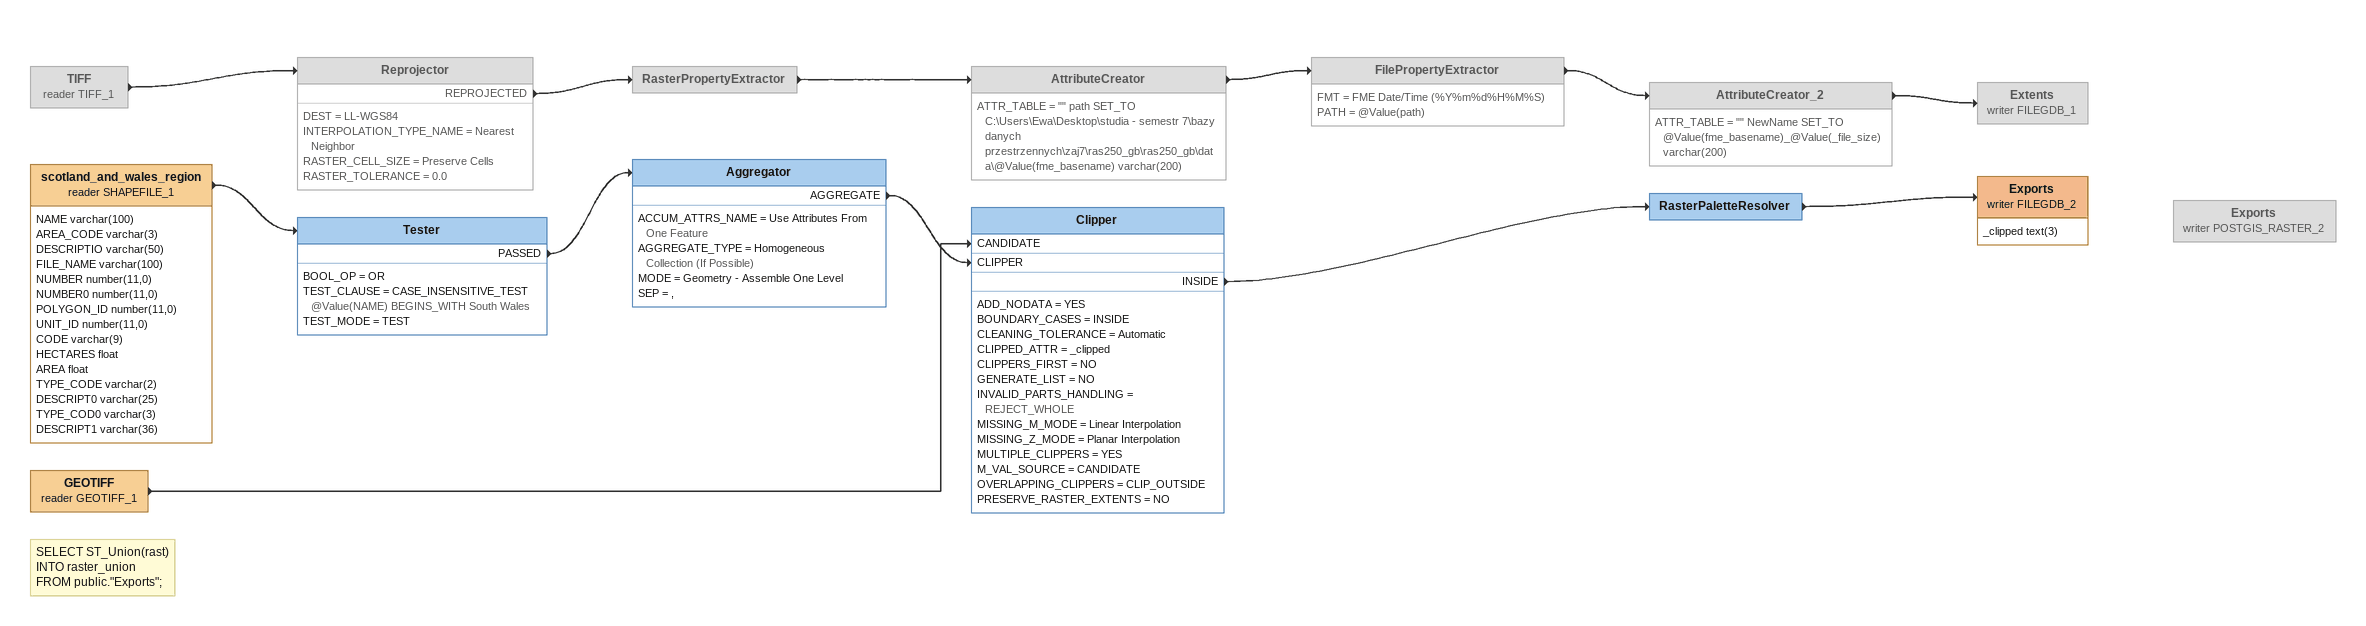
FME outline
scotland_and_wales_region (reader SHAPEFILE_1)
    attributes: NAME varchar(100), AREA_CODE varchar(3), DESCRIPTIO varchar(50), FILE_NAME varchar(100), NUMBER number(11,0), NUMBER0 number(11,0), POLYGON_ID number(11,0), UNIT_ID number(11,0), CODE varchar(9), HECTARES float, AREA float, TYPE_CODE varchar(2), DESCRIPT0 varchar(25), TYPE_COD0 varchar(3), DESCRIPT1 varchar(36)
    -> Tester
Tester
    BOOL_OP = OR
    TEST_CLAUSE = CASE_INSENSITIVE_TEST @Value(NAME) BEGINS_WITH South Wales
    TEST_MODE = TEST
    PASSED -> Aggregator
Aggregator
    ACCUM_ATTRS_NAME = Use Attributes From One Feature
    AGGREGATE_TYPE = Homogeneous Collection (If Possible)
    MODE = Geometry - Assemble One Level
    SEP = ,
    AGGREGATE -> Clipper [CLIPPER]
TIFF (reader TIFF_1) [off]
    -> Reprojector
Reprojector [off]
    DEST = LL-WGS84
    INTERPOLATION_TYPE_NAME = Nearest Neighbor
    RASTER_CELL_SIZE = Preserve Cells
    RASTER_TOLERANCE = 0.0
    REPROJECTED -> RasterPropertyExtractor
RasterPropertyExtractor [off]
    -> AttributeCreator
AttributeCreator [off]
    ATTR_TABLE = "" path SET_TO C:\Users\Ewa\Desktop\studia - semestr 7\bazy danych przestrzennych\zaj7\ras250_gb\ras250_gb\data\@Value(fme_basename) varchar(200)
    -> FilePropertyExtractor
FilePropertyExtractor [off]
    FMT = FME Date/Time (%Y%m%d%H%M%S)
    PATH = @Value(path)
    -> AttributeCreator_2
AttributeCreator_2 [off]
    ATTR_TABLE = "" NewName SET_TO @Value(fme_basename)_@Value(_file_size) varchar(200)
    -> Extents (writer FILEGDB_1)
Extents (writer FILEGDB_1) [off]
Note: SELECT ST_Union(rast) / INTO raster_union / FROM public."Exports";
GEOTIFF (reader GEOTIFF_1)
    -> Clipper [CANDIDATE]
Clipper
    ADD_NODATA = YES
    BOUNDARY_CASES = INSIDE
    CLEANING_TOLERANCE = Automatic
    CLIPPED_ATTR = _clipped
    CLIPPERS_FIRST = NO
    GENERATE_LIST = NO
    INVALID_PARTS_HANDLING = REJECT_WHOLE
    MISSING_M_MODE = Linear Interpolation
    MISSING_Z_MODE = Planar Interpolation
    MULTIPLE_CLIPPERS = YES
    M_VAL_SOURCE = CANDIDATE
    OVERLAPPING_CLIPPERS = CLIP_OUTSIDE
    PRESERVE_RASTER_EXTENTS = NO
    INSIDE -> RasterPaletteResolver
RasterPaletteResolver
    -> Exports (writer FILEGDB_2)
Exports (writer FILEGDB_2)
    attributes: _clipped text(3)
Exports (writer POSTGIS_RASTER_2) [off]
